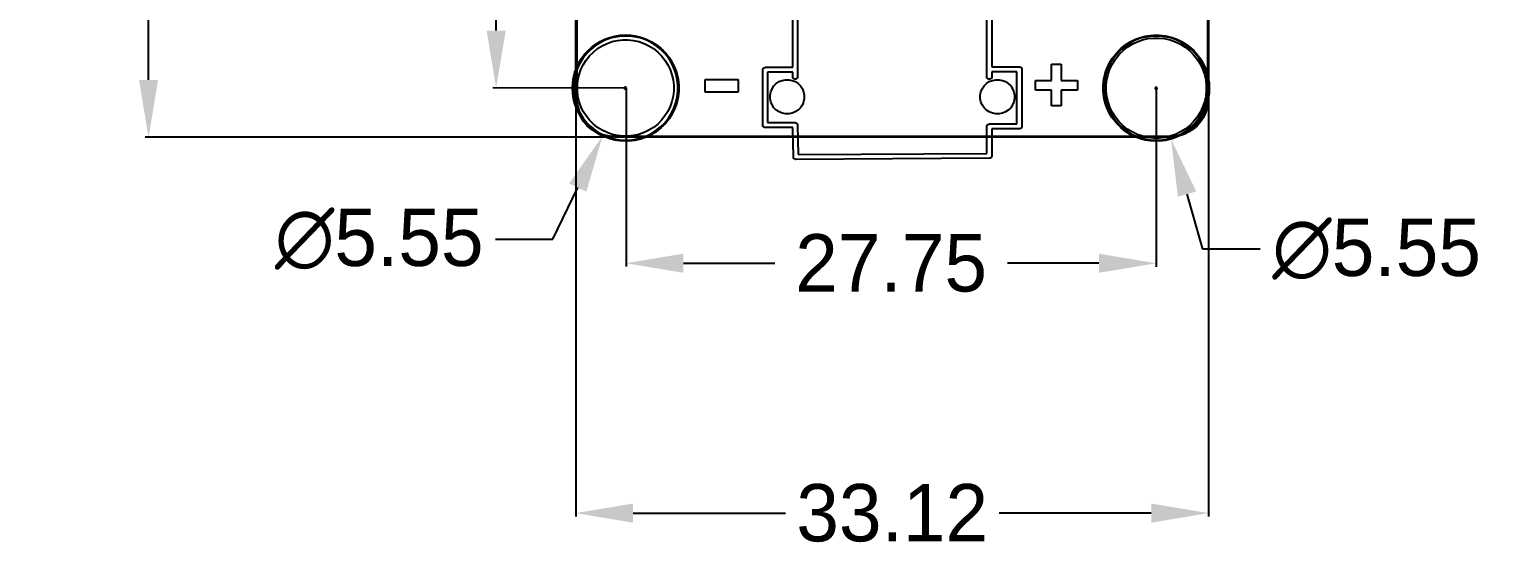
# Model space of a CAD drawing. Extents: x 99 to 187, y -188 to -32.
# Drawn here: x 98.6 to 175.1, y -187.9 to -160.6 of the extents above; entities that cross this region are included whole.
import ezdxf

# ---------------------------------------------------------------- set-up
doc = ezdxf.new("R2010")
doc.units = 0
doc.layers.get('0').update_dxf_attribs({"linetype": 'CONTINUOUS'})
doc.layers.get('Defpoints').update_dxf_attribs({"linetype": 'CONTINUOUS'})
doc.layers.add('BLACK', color=7, linetype='CONTINUOUS')
doc.dimstyles.get("Standard").update_dxf_attribs({"dimtxt": 3, "dimasz": 3, "dimexe": 0.18, "dimexo": 0.0625, "dimgap": 0.09, "dimtad": 0, "dimtih": 1, "dimtoh": 1, "dimzin": 0, "dimdsep": 46, "dimtxsty": 'Standard', "dimcen": 0.09, "dimclrd": 3, "dimclre": 3, "dimclrt": 3, "dimadec": 0, "dimazin": 0, "dimtfac": 1, "dimtofl": 0, "dimtmove": 0, "dimatfit": 3, "dimfxl": 1, "dimtolj": 1, "dimtzin": 0, "dimarcsym": 0})

# ---------------------------------------------------------------- blocks, each defined once
blk = doc.blocks.new('*D5')
at = {"color": 3, "linetype": 'Continuous', "lineweight": -2}
for p, q in [((157.472, -163.67), (157.652, -163.67)), ((157.562, -163.76), (157.562, -163.58)), ((160.008, -172.097), (159.172, -169.216)), ((163.008, -172.097), (160.008, -172.097))]:
    blk.add_line(p, q, dxfattribs=at)
at = {"color": 3, "linetype": 'Continuous'}
blk.add_solid([(159.652, -169.077), (158.692, -169.355), (158.336, -166.335)], dxfattribs=at)
at = {"layer": 'Defpoints', "color": 0, "linetype": 'Continuous'}
for p in [(156.788, -161.005), (158.336, -166.335)]:
    blk.add_point(p, dxfattribs=at)
at = {"color": 3, "linetype": 'Continuous', "insert": (169.098, -172.097), "char_height": 3, "attachment_point": 5}
blk.add_mtext('\\A1;∅5.55', dxfattribs=at)
blk = doc.blocks.new('*D6')
at = {"color": 3, "linetype": 'Continuous', "lineweight": -2}
for p, q in [((129.698, -163.667), (129.878, -163.667)), ((129.788, -163.757), (129.788, -163.577)), ((125.987, -171.577), (127.286, -168.873)), ((122.987, -171.577), (125.987, -171.577))]:
    blk.add_line(p, q, dxfattribs=at)
at = {"color": 3, "linetype": 'Continuous'}
blk.add_solid([(126.836, -168.657), (127.737, -169.09), (128.586, -166.169)], dxfattribs=at)
at = {"layer": 'Defpoints', "color": 0, "linetype": 'Continuous'}
for p in [(130.99, -161.164), (128.586, -166.169)]:
    blk.add_point(p, dxfattribs=at)
at = {"color": 3, "linetype": 'Continuous', "insert": (116.897, -171.577), "char_height": 3, "attachment_point": 5}
blk.add_mtext('\\A1;∅5.55', dxfattribs=at)
blk = doc.blocks.new('*D7')
at = {"color": 3, "linetype": 'Continuous', "lineweight": -2}
for p, q in [((129.814, -163.729), (129.813, -173.013)), ((157.562, -163.732), (157.561, -173.016)), ((132.813, -172.833), (137.597, -172.833)), ((154.561, -172.835), (149.777, -172.835))]:
    blk.add_line(p, q, dxfattribs=at)
at = {"color": 3, "linetype": 'Continuous'}
for points in [[(132.813, -172.333), (132.813, -173.333), (129.813, -172.833)], [(154.561, -172.335), (154.561, -173.335), (157.561, -172.836)]]:
    blk.add_solid(points, dxfattribs=at)
at = {"layer": 'Defpoints', "color": 0, "linetype": 'Continuous'}
for p in [(129.814, -163.667), (157.562, -163.67), (157.561, -172.836)]:
    blk.add_point(p, dxfattribs=at)
at = {"color": 3, "linetype": 'Continuous', "insert": (143.687, -172.834), "char_height": 3, "attachment_point": 5}
blk.add_mtext('\\A1;27.75', dxfattribs=at)
blk = doc.blocks.new('*D8')
at = {"color": 3, "linetype": 'Continuous', "lineweight": -2}
for p, q in [((127.183, -164.248), (127.183, -186.088)), ((160.304, -164.248), (160.304, -186.088)), ((130.183, -185.908), (138.153, -185.908)), ((157.304, -185.908), (149.333, -185.908))]:
    blk.add_line(p, q, dxfattribs=at)
at = {"color": 3, "linetype": 'Continuous'}
for points in [[(130.183, -185.408), (130.183, -186.408), (127.183, -185.908)], [(157.304, -185.408), (157.304, -186.408), (160.304, -185.908)]]:
    blk.add_solid(points, dxfattribs=at)
at = {"layer": 'Defpoints', "color": 0, "linetype": 'Continuous'}
for p in [(127.183, -164.186), (160.304, -164.186), (160.304, -185.908)]:
    blk.add_point(p, dxfattribs=at)
at = {"color": 3, "linetype": 'Continuous', "insert": (143.743, -185.908), "char_height": 3, "attachment_point": 5}
blk.add_mtext('\\A1;33.12', dxfattribs=at)
blk = doc.blocks.new('*D9')
at = {"color": 3, "linetype": 'Continuous', "lineweight": -2}
for p, q in [((129.184, -49.578), (104.649, -49.577)), ((104.829, -52.577), (104.826, -107.356)), ((104.822, -163.241), (104.826, -110.536)), ((129.177, -166.243), (104.642, -166.241))]:
    blk.add_line(p, q, dxfattribs=at)
at = {"color": 3, "linetype": 'Continuous'}
for points in [[(104.329, -52.577), (105.329, -52.577), (104.829, -49.577)], [(104.322, -163.241), (105.322, -163.241), (104.822, -166.241)]]:
    blk.add_solid(points, dxfattribs=at)
at = {"layer": 'Defpoints', "color": 0, "linetype": 'Continuous'}
for p in [(104.829, -49.577), (129.247, -49.578), (129.24, -166.243)]:
    blk.add_point(p, dxfattribs=at)
at = {"color": 3, "linetype": 'Continuous', "insert": (104.826, -108.946), "char_height": 3, "attachment_point": 5}
blk.add_mtext('\\A1;116.66', dxfattribs=at)
blk = doc.blocks.new('*D10')
at = {"color": 3, "linetype": 'Continuous', "lineweight": -2}
for p, q in [((129.781, -52.266), (122.89, -52.262)), ((123.068, -55.262), (123.042, -106.373)), ((123.015, -160.663), (123.041, -109.553)), ((129.725, -163.667), (122.834, -163.663))]:
    blk.add_line(p, q, dxfattribs=at)
at = {"color": 3, "linetype": 'Continuous'}
for points in [[(122.568, -55.262), (123.568, -55.262), (123.07, -52.262)], [(122.515, -160.663), (123.515, -160.664), (123.014, -163.663)]]:
    blk.add_solid(points, dxfattribs=at)
at = {"layer": 'Defpoints', "color": 0, "linetype": 'Continuous'}
for p in [(129.844, -52.266), (123.014, -163.663), (129.788, -163.667)]:
    blk.add_point(p, dxfattribs=at)
at = {"color": 3, "linetype": 'Continuous', "insert": (123.042, -107.963), "char_height": 3, "attachment_point": 5}
blk.add_mtext('\\A1;111.40', dxfattribs=at)

msp = doc.modelspace()

# ---------------------------------------------------------------- linework, layer by layer
at = {"linetype": 'Continuous'}
for centre, radius in [((129.787833, -163.6668), 2.776172), ((157.562033, -163.67), 2.775)]:
    msp.add_circle(centre, radius, dxfattribs=at)
at = {"layer": 'BLACK', "linetype": 'Continuous'}
for p, q in [((127.182833, -164.185565), (127.184033, -158.111995)), ((127.234033, -158.112005), (127.232833, -164.185575)), ((160.253633, -164.185565), (160.254833, -158.111995)), ((160.304833, -158.112005), (160.303633, -164.18557)), ((138.5396, -162.58268), (138.5396, -159.07818)), ((138.7936, -159.07818), (138.7936, -163.07518)), ((148.6996, -163.07518), (148.6996, -159.07818)), ((148.9536, -159.07818), (148.9536, -162.55768)), ((127.950721, -161.600843), (128.19402, -161.406819)), ((128.220469, -161.444095), (127.981177, -161.634923)), ((128.19402, -161.406819), (128.457513, -161.241255)), ((128.479622, -161.281258), (128.220469, -161.444095)), ((128.325731, -161.606161), (128.565643, -161.455414)), ((128.457513, -161.241255), (128.737886, -161.106234)), ((128.755377, -161.148461), (128.479622, -161.281258)), ((128.565643, -161.455414), (128.820925, -161.332477)), ((128.737886, -161.106234), (129.031614, -161.003454)), ((129.044267, -161.047374), (128.755377, -161.148461)), ((128.820925, -161.332477), (129.088366, -161.238895)), ((129.031614, -161.003454), (129.335003, -160.934208)), ((129.342659, -160.979268), (129.044267, -161.047374)), ((129.088366, -161.238895), (129.364603, -161.175846)), ((129.335003, -160.934208), (129.644238, -160.899366)), ((129.6468, -160.945), (129.342659, -160.979268)), ((129.364603, -161.175846), (129.646162, -161.144122)), ((129.644238, -160.899366), (129.955428, -160.899366)), ((129.646162, -161.144122), (129.929504, -161.144122)), ((129.952866, -160.945), (129.6468, -160.945)), ((129.929504, -161.144122), (130.211063, -161.175846)), ((130.257007, -160.979268), (129.952866, -160.945)), ((129.955428, -160.899366), (130.264663, -160.934208)), ((130.211063, -161.175846), (130.4873, -161.238895)), ((130.555399, -161.047374), (130.257007, -160.979268)), ((130.264663, -160.934208), (130.568052, -161.003454)), ((130.4873, -161.238895), (130.754741, -161.332477)), ((130.844289, -161.148461), (130.555399, -161.047374)), ((130.568052, -161.003454), (130.86178, -161.106234)), ((130.754741, -161.332477), (131.010023, -161.455414)), ((131.120044, -161.281258), (130.844289, -161.148461)), ((130.86178, -161.106234), (131.142153, -161.241255)), ((131.010023, -161.455414), (131.249935, -161.606161)), ((131.379197, -161.444095), (131.120044, -161.281258)), ((131.142153, -161.241255), (131.405646, -161.406819)), ((131.618489, -161.634923), (131.379197, -161.444095)), ((131.405646, -161.406819), (131.648945, -161.600843)), ((155.712921, -161.600843), (155.95622, -161.406819)), ((155.982669, -161.444095), (155.743377, -161.634923)), ((155.95622, -161.406819), (156.219713, -161.241255)), ((156.241822, -161.281258), (155.982669, -161.444095)), ((156.043396, -161.529682), (156.292585, -161.373107)), ((156.219713, -161.241255), (156.500086, -161.106234)), ((156.517577, -161.148461), (156.241822, -161.281258)), ((156.292585, -161.373107), (156.557737, -161.245416)), ((156.500086, -161.106234), (156.793814, -161.003454)), ((156.806467, -161.047374), (156.517577, -161.148461)), ((156.557737, -161.245416), (156.835519, -161.148216)), ((156.793814, -161.003454), (157.097203, -160.934208)), ((157.104859, -160.979268), (156.806467, -161.047374)), ((156.835519, -161.148216), (157.122438, -161.082728)), ((157.097203, -160.934208), (157.406438, -160.899366)), ((157.409, -160.945), (157.104859, -160.979268)), ((157.122438, -161.082728), (157.414884, -161.049778)), ((157.406438, -160.899366), (157.717628, -160.899366)), ((157.715066, -160.945), (157.409, -160.945)), ((157.414884, -161.049778), (157.709182, -161.049778)), ((157.709182, -161.049778), (158.001628, -161.082728)), ((158.019207, -160.979268), (157.715066, -160.945)), ((157.717628, -160.899366), (158.026863, -160.934208)), ((158.001628, -161.082728), (158.288547, -161.148216)), ((158.317599, -161.047374), (158.019207, -160.979268)), ((158.026863, -160.934208), (158.330252, -161.003454)), ((158.288547, -161.148216), (158.566329, -161.245416)), ((158.606489, -161.148461), (158.317599, -161.047374)), ((158.330252, -161.003454), (158.62398, -161.106234)), ((158.566329, -161.245416), (158.831481, -161.373107)), ((158.882244, -161.281258), (158.606489, -161.148461)), ((158.62398, -161.106234), (158.904353, -161.241255)), ((158.831481, -161.373107), (159.08067, -161.529682)), ((159.141397, -161.444095), (158.882244, -161.281258)), ((158.904353, -161.241255), (159.167846, -161.406819)), ((159.380689, -161.634923), (159.141397, -161.444095)), ((159.167846, -161.406819), (159.411145, -161.600843)), ((127.371088, -162.32768), (127.536652, -162.064187)), ((127.573928, -162.090636), (127.411091, -162.349789)), ((127.536652, -162.064187), (127.730676, -161.820888)), ((127.764756, -161.851344), (127.573928, -162.090636)), ((127.576447, -162.44461), (127.727194, -162.204698)), ((127.727194, -162.204698), (127.903854, -161.983173)), ((127.730676, -161.820888), (127.950721, -161.600843)), ((127.981177, -161.634923), (127.764756, -161.851344)), ((127.903854, -161.983173), (128.104206, -161.782821)), ((128.104206, -161.782821), (128.325731, -161.606161)), ((131.249935, -161.606161), (131.47146, -161.782821)), ((131.47146, -161.782821), (131.671812, -161.983173)), ((131.83491, -161.851344), (131.618489, -161.634923)), ((131.648945, -161.600843), (131.86899, -161.820888)), ((131.671812, -161.983173), (131.848472, -162.204698)), ((132.025738, -162.090636), (131.83491, -161.851344)), ((131.848472, -162.204698), (131.999219, -162.44461)), ((131.86899, -161.820888), (132.063014, -162.064187)), ((132.188575, -162.349789), (132.025738, -162.090636)), ((132.063014, -162.064187), (132.228578, -162.32768)), ((155.133288, -162.32768), (155.298852, -162.064187)), ((155.336128, -162.090636), (155.173291, -162.349789)), ((155.26514, -162.400552), (155.421715, -162.151363)), ((155.298852, -162.064187), (155.492876, -161.820888)), ((155.526956, -161.851344), (155.336128, -162.090636)), ((155.421715, -162.151363), (155.605206, -161.921273)), ((155.492876, -161.820888), (155.712921, -161.600843)), ((155.743377, -161.634923), (155.526956, -161.851344)), ((155.605206, -161.921273), (155.813306, -161.713173)), ((155.813306, -161.713173), (156.043396, -161.529682)), ((159.08067, -161.529682), (159.31076, -161.713173)), ((159.31076, -161.713173), (159.51886, -161.921273)), ((159.59711, -161.851344), (159.380689, -161.634923)), ((159.411145, -161.600843), (159.63119, -161.820888)), ((159.51886, -161.921273), (159.702351, -162.151363)), ((159.787938, -162.090636), (159.59711, -161.851344)), ((159.63119, -161.820888), (159.825214, -162.064187)), ((159.702351, -162.151363), (159.858926, -162.400552)), ((159.950775, -162.349789), (159.787938, -162.090636)), ((159.825214, -162.064187), (159.990778, -162.32768)), ((127.064041, -163.20517), (127.133287, -162.901781)), ((127.177207, -162.914434), (127.109101, -163.212826)), ((127.133287, -162.901781), (127.236067, -162.608053)), ((127.278294, -162.625544), (127.177207, -162.914434)), ((127.236067, -162.608053), (127.371088, -162.32768)), ((127.411091, -162.349789), (127.278294, -162.625544)), ((127.296879, -163.24357), (127.359928, -162.967333)), ((127.359928, -162.967333), (127.45351, -162.699892)), ((127.45351, -162.699892), (127.576447, -162.44461)), ((131.999219, -162.44461), (132.122156, -162.699892)), ((132.122156, -162.699892), (132.215738, -162.967333)), ((132.321372, -162.625544), (132.188575, -162.349789)), ((132.215738, -162.967333), (132.278787, -163.24357)), ((132.228578, -162.32768), (132.363599, -162.608053)), ((132.422459, -162.914434), (132.321372, -162.625544)), ((132.363599, -162.608053), (132.466379, -162.901781)), ((132.490565, -163.212826), (132.422459, -162.914434)), ((132.466379, -162.901781), (132.535625, -163.20517)), ((136.9696, -162.70968), (136.97204, -162.684904)), ((136.9696, -165.60568), (136.9696, -162.70968)), ((136.97204, -162.684904), (136.991003, -162.639123)), ((136.991003, -162.639123), (137.026043, -162.604083)), ((137.026043, -162.604083), (137.071824, -162.58512)), ((137.071824, -162.58512), (137.0966, -162.58268)), ((137.0966, -162.58268), (138.5396, -162.58268)), ((138.5396, -162.83668), (137.2236, -162.83668)), ((137.2236, -162.83668), (137.2236, -165.47868)), ((138.5396, -163.07518), (138.5396, -162.83668)), ((148.9536, -162.55768), (150.3966, -162.55768)), ((150.2696, -162.81168), (148.9536, -162.81168)), ((148.9536, -162.81168), (148.9536, -163.07518)), ((150.2696, -165.54818), (150.2696, -162.81168)), ((150.3966, -162.55768), (150.421376, -162.56012)), ((150.421376, -162.56012), (150.467157, -162.579083)), ((150.467157, -162.579083), (150.502197, -162.614123)), ((150.502197, -162.614123), (150.52116, -162.659904)), ((150.52116, -162.659904), (150.5236, -162.68468)), ((150.5236, -162.68468), (150.5236, -165.67518)), ((152.084542, -163.268234), (152.084542, -162.424131)), ((152.084542, -162.424131), (152.58866, -162.424131)), ((152.58866, -162.424131), (152.58866, -163.268234)), ((154.826241, -163.20517), (154.895487, -162.901781)), ((154.939407, -162.914434), (154.871301, -163.212826)), ((154.895487, -162.901781), (154.998267, -162.608053)), ((155.040494, -162.625544), (154.939407, -162.914434)), ((154.974761, -163.230405), (155.040249, -162.943486)), ((154.998267, -162.608053), (155.133288, -162.32768)), ((155.040249, -162.943486), (155.137449, -162.665704)), ((155.173291, -162.349789), (155.040494, -162.625544)), ((155.137449, -162.665704), (155.26514, -162.400552)), ((159.858926, -162.400552), (159.986617, -162.665704)), ((160.083572, -162.625544), (159.950775, -162.349789)), ((159.986617, -162.665704), (160.083817, -162.943486)), ((159.990778, -162.32768), (160.125799, -162.608053)), ((160.184659, -162.914434), (160.083572, -162.625544)), ((160.083817, -162.943486), (160.149305, -163.230405)), ((160.125799, -162.608053), (160.228579, -162.901781)), ((160.252765, -163.212826), (160.184659, -162.914434)), ((160.228579, -162.901781), (160.297825, -163.20517)), ((127.029199, -163.514405), (127.064041, -163.20517)), ((127.029199, -163.516967), (127.029199, -163.514405)), ((127.029199, -163.825595), (127.029199, -163.516967)), ((127.109101, -163.212826), (127.074833, -163.516967)), ((127.074833, -163.516967), (127.074833, -163.823033)), ((127.265155, -163.525129), (127.296879, -163.24357)), ((127.265155, -163.808471), (127.265155, -163.525129)), ((132.278787, -163.24357), (132.310511, -163.525129)), ((132.310511, -163.525129), (132.310511, -163.808471)), ((132.524833, -163.516967), (132.490565, -163.212826)), ((132.524833, -163.823033), (132.524833, -163.516967)), ((132.535625, -163.20517), (132.570467, -163.514405)), ((132.570467, -163.514405), (132.570467, -163.825595)), ((133.955373, -163.877732), (133.955373, -163.221207)), ((133.955373, -163.221207), (135.674842, -163.221207)), ((135.674842, -163.221207), (135.674842, -163.877732)), ((137.385354, -163.863924), (137.452871, -163.700923)), ((137.452871, -163.700923), (137.550891, -163.554226)), ((137.550891, -163.554226), (137.675646, -163.429471)), ((137.675646, -163.429471), (137.822343, -163.331451)), ((137.822343, -163.331451), (137.985344, -163.263934)), ((137.985344, -163.263934), (138.158385, -163.229514)), ((138.158385, -163.229514), (138.334815, -163.229514)), ((138.334815, -163.229514), (138.507856, -163.263934)), ((138.507856, -163.263934), (138.670857, -163.331451)), ((138.54204, -163.099956), (138.5396, -163.07518)), ((138.561003, -163.145737), (138.54204, -163.099956)), ((138.596043, -163.180777), (138.561003, -163.145737)), ((138.641824, -163.19974), (138.596043, -163.180777)), ((138.691376, -163.19974), (138.641824, -163.19974)), ((138.670857, -163.331451), (138.817554, -163.429471)), ((138.737157, -163.180777), (138.691376, -163.19974)), ((138.772197, -163.145737), (138.737157, -163.180777)), ((138.79116, -163.099956), (138.772197, -163.145737)), ((138.7936, -163.07518), (138.79116, -163.099956)), ((138.817554, -163.429471), (138.942309, -163.554226)), ((138.942309, -163.554226), (139.040329, -163.700923)), ((139.040329, -163.700923), (139.107846, -163.863924)), ((148.385354, -163.863924), (148.452871, -163.700923)), ((148.452871, -163.700923), (148.550891, -163.554226)), ((148.550891, -163.554226), (148.675646, -163.429471)), ((148.675646, -163.429471), (148.822343, -163.331451)), ((148.70204, -163.099956), (148.6996, -163.07518)), ((148.721003, -163.145737), (148.70204, -163.099956)), ((148.756043, -163.180777), (148.721003, -163.145737)), ((148.801824, -163.19974), (148.756043, -163.180777)), ((148.851376, -163.19974), (148.801824, -163.19974)), ((148.822343, -163.331451), (148.985344, -163.263934)), ((148.897157, -163.180777), (148.851376, -163.19974)), ((148.932197, -163.145737), (148.897157, -163.180777)), ((148.95116, -163.099956), (148.932197, -163.145737)), ((148.9536, -163.07518), (148.95116, -163.099956)), ((148.985344, -163.263934), (149.158385, -163.229514)), ((149.158385, -163.229514), (149.334815, -163.229514)), ((149.334815, -163.229514), (149.507856, -163.263934)), ((149.507856, -163.263934), (149.670857, -163.331451)), ((149.670857, -163.331451), (149.817554, -163.429471)), ((149.817554, -163.429471), (149.942309, -163.554226)), ((149.942309, -163.554226), (150.040329, -163.700923)), ((150.040329, -163.700923), (150.107846, -163.863924)), ((151.240439, -163.772351), (151.240439, -163.268234)), ((151.240439, -163.268234), (152.084542, -163.268234)), ((152.084542, -163.772351), (151.240439, -163.772351)), ((152.084542, -164.604731), (152.084542, -163.772351)), ((152.58866, -163.268234), (153.432763, -163.268234)), ((153.432763, -163.772351), (152.58866, -163.772351)), ((152.58866, -163.772351), (152.58866, -164.604731)), ((153.432763, -163.268234), (153.432763, -163.772351)), ((154.791399, -163.514405), (154.826241, -163.20517)), ((154.791399, -163.516967), (154.791399, -163.514405)), ((154.791399, -163.825595), (154.791399, -163.516967)), ((154.871301, -163.212826), (154.837033, -163.516967)), ((154.837033, -163.516967), (154.837033, -163.823033)), ((154.941811, -163.522851), (154.974761, -163.230405)), ((154.941811, -163.817149), (154.941811, -163.522851)), ((160.149305, -163.230405), (160.182255, -163.522851)), ((160.182255, -163.522851), (160.182255, -163.817149)), ((160.287033, -163.516967), (160.252765, -163.212826)), ((160.287033, -163.823033), (160.287033, -163.516967)), ((160.297825, -163.20517), (160.332667, -163.514405)), ((160.332667, -163.514405), (160.332667, -163.825595)), ((127.064041, -164.13483), (127.029199, -163.825595)), ((127.133287, -164.438219), (127.064041, -164.13483)), ((127.074833, -163.823033), (127.109101, -164.127174)), ((127.109101, -164.127174), (127.177207, -164.425566)), ((127.236067, -164.731947), (127.133287, -164.438219)), ((127.177207, -164.425566), (127.278294, -164.714456)), ((127.200424, -164.454064), (127.18283, -164.18557)), ((127.18283, -164.18557), (127.182833, -164.18557)), ((127.182833, -164.185568), (127.182833, -164.185565)), ((127.182833, -164.18557), (127.182833, -164.185568)), ((127.252914, -164.717964), (127.200424, -164.454064)), ((127.232833, -164.185575), (127.232829, -164.18559)), ((127.232829, -164.18559), (127.232829, -164.317117)), ((127.232829, -164.317117), (127.267166, -164.577959)), ((127.296879, -164.09003), (127.265155, -163.808471)), ((127.359928, -164.366267), (127.296879, -164.09003)), ((127.45351, -164.633708), (127.359928, -164.366267)), ((132.215738, -164.366267), (132.122156, -164.633708)), ((132.278787, -164.09003), (132.215738, -164.366267)), ((132.310511, -163.808471), (132.278787, -164.09003)), ((132.321372, -164.714456), (132.422459, -164.425566)), ((132.466379, -164.438219), (132.363599, -164.731947)), ((132.422459, -164.425566), (132.490565, -164.127174)), ((132.535625, -164.13483), (132.466379, -164.438219)), ((132.490565, -164.127174), (132.524833, -163.823033)), ((132.570467, -163.825595), (132.535625, -164.13483)), ((135.674842, -163.877732), (133.955373, -163.877732)), ((137.350934, -164.036965), (137.385354, -163.863924)), ((137.350934, -164.213395), (137.350934, -164.036965)), ((137.385354, -164.386436), (137.350934, -164.213395)), ((137.452871, -164.549437), (137.385354, -164.386436)), ((137.550891, -164.696134), (137.452871, -164.549437)), ((139.040329, -164.549437), (138.942309, -164.696134)), ((139.107846, -164.386436), (139.040329, -164.549437)), ((139.107846, -163.863924), (139.142266, -164.036965)), ((139.142266, -164.213395), (139.107846, -164.386436)), ((139.142266, -164.036965), (139.142266, -164.213395)), ((148.350934, -164.036965), (148.385354, -163.863924)), ((148.350934, -164.213395), (148.350934, -164.036965)), ((148.385354, -164.386436), (148.350934, -164.213395)), ((148.452871, -164.549437), (148.385354, -164.386436)), ((148.550891, -164.696134), (148.452871, -164.549437)), ((150.040329, -164.549437), (149.942309, -164.696134)), ((150.107846, -164.386436), (150.040329, -164.549437)), ((150.107846, -163.863924), (150.142266, -164.036965)), ((150.142266, -164.213395), (150.107846, -164.386436)), ((150.142266, -164.036965), (150.142266, -164.213395)), ((154.826241, -164.13483), (154.791399, -163.825595)), ((154.895487, -164.438219), (154.826241, -164.13483)), ((154.837033, -163.823033), (154.871301, -164.127174)), ((154.871301, -164.127174), (154.939407, -164.425566)), ((154.998267, -164.731947), (154.895487, -164.438219)), ((154.939407, -164.425566), (155.040494, -164.714456)), ((154.974761, -164.109595), (154.941811, -163.817149)), ((155.040249, -164.396514), (154.974761, -164.109595)), ((155.137449, -164.674296), (155.040249, -164.396514)), ((160.083817, -164.396514), (159.986617, -164.674296)), ((160.083572, -164.714456), (160.184659, -164.425566)), ((160.149305, -164.109595), (160.083817, -164.396514)), ((160.228579, -164.438219), (160.125799, -164.731947)), ((160.182255, -163.817149), (160.149305, -164.109595)), ((160.184659, -164.425566), (160.252765, -164.127174)), ((160.219281, -164.577948), (160.253628, -164.317113)), ((160.297825, -164.13483), (160.228579, -164.438219)), ((160.286027, -164.454058), (160.233527, -164.717951)), ((160.252765, -164.127174), (160.287033, -163.823033)), ((160.253628, -164.317113), (160.253633, -164.185569)), ((160.253633, -164.185567), (160.253633, -164.185565)), ((160.253633, -164.185569), (160.253633, -164.185567)), ((160.303633, -164.185571), (160.286027, -164.454058)), ((160.332667, -163.825595), (160.297825, -164.13483)), ((160.303633, -164.18557), (160.303633, -164.185571)), ((127.371088, -165.01232), (127.236067, -164.731947)), ((127.339402, -164.972755), (127.252914, -164.717964)), ((127.267166, -164.577959), (127.335257, -164.832088)), ((127.278294, -164.714456), (127.411091, -164.990211)), ((127.335257, -164.832088), (127.435936, -165.075154)), ((127.458407, -165.214077), (127.339402, -164.972755)), ((127.536652, -165.275813), (127.371088, -165.01232)), ((127.411091, -164.990211), (127.573928, -165.249364)), ((127.435936, -165.075154), (127.567482, -165.303)), ((127.576447, -164.88899), (127.45351, -164.633708)), ((127.607894, -165.437801), (127.458407, -165.214077)), ((127.730676, -165.519112), (127.536652, -165.275813)), ((127.567482, -165.303), (127.727642, -165.511726)), ((127.573928, -165.249364), (127.764756, -165.488656)), ((127.727194, -165.128902), (127.576447, -164.88899)), ((127.903854, -165.350427), (127.727194, -165.128902)), ((131.848472, -165.128902), (131.671812, -165.350427)), ((131.83491, -165.488656), (132.025738, -165.249364)), ((131.999219, -164.88899), (131.848472, -165.128902)), ((132.063014, -165.275813), (131.86899, -165.519112)), ((132.122156, -164.633708), (131.999219, -164.88899)), ((132.025738, -165.249364), (132.188575, -164.990211)), ((132.228578, -165.01232), (132.063014, -165.275813)), ((132.188575, -164.990211), (132.321372, -164.714456)), ((132.363599, -164.731947), (132.228578, -165.01232)), ((137.675646, -164.820889), (137.550891, -164.696134)), ((137.822343, -164.918909), (137.675646, -164.820889)), ((137.985344, -164.986426), (137.822343, -164.918909)), ((138.158385, -165.020846), (137.985344, -164.986426)), ((138.334815, -165.020846), (138.158385, -165.020846)), ((138.507856, -164.986426), (138.334815, -165.020846)), ((138.670857, -164.918909), (138.507856, -164.986426)), ((138.817554, -164.820889), (138.670857, -164.918909)), ((138.942309, -164.696134), (138.817554, -164.820889)), ((148.675646, -164.820889), (148.550891, -164.696134)), ((148.822343, -164.918909), (148.675646, -164.820889)), ((148.985344, -164.986426), (148.822343, -164.918909)), ((149.158385, -165.020846), (148.985344, -164.986426)), ((149.334815, -165.020846), (149.158385, -165.020846)), ((149.507856, -164.986426), (149.334815, -165.020846)), ((149.670857, -164.918909), (149.507856, -164.986426)), ((149.817554, -164.820889), (149.670857, -164.918909)), ((149.942309, -164.696134), (149.817554, -164.820889)), ((152.58866, -164.604731), (152.084542, -164.604731)), ((155.133288, -165.01232), (154.998267, -164.731947)), ((155.040494, -164.714456), (155.173291, -164.990211)), ((155.298852, -165.275813), (155.133288, -165.01232)), ((155.26514, -164.939448), (155.137449, -164.674296)), ((155.173291, -164.990211), (155.336128, -165.249364)), ((155.421715, -165.188637), (155.26514, -164.939448)), ((155.492876, -165.519112), (155.298852, -165.275813)), ((155.336128, -165.249364), (155.526956, -165.488656)), ((155.605206, -165.418727), (155.421715, -165.188637)), ((159.702351, -165.188637), (159.51886, -165.418727)), ((159.59711, -165.488656), (159.787938, -165.249364)), ((159.825214, -165.275813), (159.63119, -165.519112)), ((159.858926, -164.939448), (159.702351, -165.188637)), ((159.75879, -165.511685), (159.91895, -165.302966)), ((159.787938, -165.249364), (159.950775, -164.990211)), ((159.990778, -165.01232), (159.825214, -165.275813)), ((159.986617, -164.674296), (159.858926, -164.939448)), ((160.028025, -165.214048), (159.878537, -165.437764)), ((159.91895, -165.302966), (160.050498, -165.075128)), ((159.950775, -164.990211), (160.083572, -164.714456)), ((160.125799, -164.731947), (159.990778, -165.01232)), ((160.147034, -164.972734), (160.028025, -165.214048)), ((160.050498, -165.075128), (160.151182, -164.832069)), ((160.233527, -164.717951), (160.147034, -164.972734)), ((160.151182, -164.832069), (160.219281, -164.577948)), ((127.785304, -165.640099), (127.607894, -165.437801)), ((127.727642, -165.511726), (127.913677, -165.69776)), ((127.950721, -165.739157), (127.730676, -165.519112)), ((127.764756, -165.488656), (127.981177, -165.705077)), ((127.987601, -165.817508), (127.785304, -165.640099)), ((128.104206, -165.550779), (127.903854, -165.350427)), ((127.913677, -165.69776), (128.122403, -165.85792)), ((128.19402, -165.933181), (127.950721, -165.739157)), ((127.981177, -165.705077), (128.220469, -165.895905)), ((128.211326, -165.966994), (127.987601, -165.817508)), ((128.325731, -165.727439), (128.104206, -165.550779)), ((128.122403, -165.85792), (128.350248, -165.989465)), ((128.457513, -166.098745), (128.19402, -165.933181)), ((128.452648, -166.085999), (128.211326, -165.966994)), ((128.220469, -165.895905), (128.479622, -166.058742)), ((128.565643, -165.878186), (128.325731, -165.727439)), ((128.350248, -165.989465), (128.593315, -166.090144)), ((128.707439, -166.172486), (128.452648, -166.085999)), ((128.479622, -166.058742), (128.755377, -166.191539)), ((128.820925, -166.001123), (128.565643, -165.878186)), ((128.593315, -166.090144), (128.847444, -166.158235)), ((129.088366, -166.094705), (128.820925, -166.001123)), ((129.364603, -166.157754), (129.088366, -166.094705)), ((130.4873, -166.094705), (130.211063, -166.157754)), ((130.754741, -166.001123), (130.4873, -166.094705)), ((131.010023, -165.878186), (130.754741, -166.001123)), ((130.844289, -166.191539), (131.120044, -166.058742)), ((131.249935, -165.727439), (131.010023, -165.878186)), ((131.120044, -166.058742), (131.379197, -165.895905)), ((131.405646, -165.933181), (131.142153, -166.098745)), ((131.47146, -165.550779), (131.249935, -165.727439)), ((131.379197, -165.895905), (131.618489, -165.705077)), ((131.648945, -165.739157), (131.405646, -165.933181)), ((131.671812, -165.350427), (131.47146, -165.550779)), ((131.618489, -165.705077), (131.83491, -165.488656)), ((131.86899, -165.519112), (131.648945, -165.739157)), ((136.97204, -165.630456), (136.9696, -165.60568)), ((136.991003, -165.676237), (136.97204, -165.630456)), ((137.026043, -165.711277), (136.991003, -165.676237)), ((137.071824, -165.73024), (137.026043, -165.711277)), ((137.0966, -165.73268), (137.071824, -165.73024)), ((138.541891, -165.73268), (137.0966, -165.73268)), ((137.2236, -165.47868), (138.6666, -165.47868)), ((138.570121, -167.277001), (138.541891, -165.73268)), ((138.6666, -165.47868), (138.691376, -165.48112)), ((138.691376, -165.48112), (138.737157, -165.500083)), ((138.737157, -165.500083), (138.767798, -165.530724)), ((138.767798, -165.530724), (138.77089, -165.533705)), ((138.77089, -165.533705), (138.770975, -165.533901)), ((138.770975, -165.533901), (138.772197, -165.535123)), ((138.772197, -165.535123), (138.785432, -165.567076)), ((138.785432, -165.567076), (138.790686, -165.579132)), ((138.790686, -165.579132), (138.790788, -165.580006)), ((138.790788, -165.580006), (138.79116, -165.580904)), ((138.79116, -165.580904), (138.79116, -165.583183)), ((138.79116, -165.583183), (138.793579, -165.603859)), ((138.793579, -165.603859), (138.821786, -167.146957)), ((148.6996, -165.67468), (148.70204, -165.649904)), ((148.6996, -167.089911), (148.6996, -165.67468)), ((148.70204, -165.649904), (148.721003, -165.604123)), ((148.721003, -165.604123), (148.756043, -165.569083)), ((148.756043, -165.569083), (148.801824, -165.55012)), ((148.801824, -165.55012), (148.806901, -165.55012)), ((148.806901, -165.55012), (148.8266, -165.54818)), ((148.8266, -165.54818), (150.2696, -165.54818)), ((150.3966, -165.80218), (148.9536, -165.80218)), ((148.9536, -165.80218), (148.9536, -167.21618)), ((150.421376, -165.79974), (150.3966, -165.80218)), ((150.467157, -165.780777), (150.421376, -165.79974)), ((150.502197, -165.745737), (150.467157, -165.780777)), ((150.52116, -165.699956), (150.502197, -165.745737)), ((150.5236, -165.67518), (150.52116, -165.699956)), ((155.712921, -165.739157), (155.492876, -165.519112)), ((155.526956, -165.488656), (155.743377, -165.705077)), ((155.813306, -165.626827), (155.605206, -165.418727)), ((155.95622, -165.933181), (155.712921, -165.739157)), ((155.743377, -165.705077), (155.982669, -165.895905)), ((156.043396, -165.810318), (155.813306, -165.626827)), ((156.219713, -166.098745), (155.95622, -165.933181)), ((155.982669, -165.895905), (156.241822, -166.058742)), ((156.292585, -165.966893), (156.043396, -165.810318)), ((156.241822, -166.058742), (156.517577, -166.191539)), ((156.557737, -166.094584), (156.292585, -165.966893)), ((156.835519, -166.191784), (156.557737, -166.094584)), ((158.566329, -166.094584), (158.288547, -166.191784)), ((158.831481, -165.966893), (158.566329, -166.094584)), ((158.606489, -166.191539), (158.882244, -166.058742)), ((158.639012, -166.158188), (158.893135, -166.090094)), ((159.033799, -166.085948), (158.779015, -166.172437)), ((159.08067, -165.810318), (158.831481, -165.966893)), ((158.882244, -166.058742), (159.141397, -165.895905)), ((158.893135, -166.090094), (159.136195, -165.989414)), ((159.167846, -165.933181), (158.904353, -166.098745)), ((159.275115, -165.966944), (159.033799, -166.085948)), ((159.31076, -165.626827), (159.08067, -165.810318)), ((159.136195, -165.989414), (159.364035, -165.85787)), ((159.141397, -165.895905), (159.380689, -165.705077)), ((159.411145, -165.739157), (159.167846, -165.933181)), ((159.498834, -165.81746), (159.275115, -165.966944)), ((159.51886, -165.418727), (159.31076, -165.626827)), ((159.364035, -165.85787), (159.572757, -165.697714)), ((159.380689, -165.705077), (159.59711, -165.488656)), ((159.63119, -165.519112), (159.411145, -165.739157)), ((159.701129, -165.640055), (159.498834, -165.81746)), ((159.572757, -165.697714), (159.75879, -165.511685)), ((159.878537, -165.437764), (159.701129, -165.640055)), ((128.737886, -166.233766), (128.457513, -166.098745)), ((128.971339, -166.224976), (128.707439, -166.172486)), ((129.031614, -166.336546), (128.737886, -166.233766)), ((128.755377, -166.191539), (129.044267, -166.292626)), ((128.847444, -166.158235), (129.108286, -166.192572)), ((129.239833, -166.24257), (128.971339, -166.224976)), ((129.335003, -166.405792), (129.031614, -166.336546)), ((129.044267, -166.292626), (129.342659, -166.360732)), ((129.108286, -166.192572), (129.239833, -166.19257)), ((129.239833, -166.19257), (158.246633, -166.19257)), ((158.246633, -166.24257), (129.239833, -166.24257)), ((129.342659, -166.360732), (129.6468, -166.395)), ((129.646162, -166.189478), (129.364603, -166.157754)), ((129.929504, -166.189478), (129.646162, -166.189478)), ((129.6468, -166.395), (129.952866, -166.395)), ((130.211063, -166.157754), (129.929504, -166.189478)), ((129.952866, -166.395), (130.257007, -166.360732)), ((130.264663, -166.405792), (129.955428, -166.440634)), ((130.257007, -166.360732), (130.555399, -166.292626)), ((130.568052, -166.336546), (130.264663, -166.405792)), ((130.555399, -166.292626), (130.844289, -166.191539)), ((130.86178, -166.233766), (130.568052, -166.336546)), ((131.142153, -166.098745), (130.86178, -166.233766)), ((156.500086, -166.233766), (156.219713, -166.098745)), ((156.793814, -166.336546), (156.500086, -166.233766)), ((156.517577, -166.191539), (156.806467, -166.292626)), ((157.097203, -166.405792), (156.793814, -166.336546)), ((156.806467, -166.292626), (157.104859, -166.360732)), ((157.122438, -166.257272), (156.835519, -166.191784)), ((157.104859, -166.360732), (157.409, -166.395)), ((157.414884, -166.290222), (157.122438, -166.257272)), ((157.409, -166.395), (157.715066, -166.395)), ((157.709182, -166.290222), (157.414884, -166.290222)), ((158.001628, -166.257272), (157.709182, -166.290222)), ((157.715066, -166.395), (158.019207, -166.360732)), ((158.026863, -166.405792), (157.717628, -166.440634)), ((158.288547, -166.191784), (158.001628, -166.257272)), ((158.019207, -166.360732), (158.317599, -166.292626)), ((158.330252, -166.336546), (158.026863, -166.405792)), ((158.246633, -166.192533), (158.378176, -166.192531)), ((158.246633, -166.19257), (158.246633, -166.192533)), ((158.24691, -166.242514), (158.246633, -166.24257)), ((158.515121, -166.224932), (158.24691, -166.242514)), ((158.317599, -166.292626), (158.606489, -166.191539)), ((158.62398, -166.233766), (158.330252, -166.336546)), ((158.378176, -166.192531), (158.639012, -166.158188)), ((158.779015, -166.172437), (158.515121, -166.224932)), ((158.904353, -166.098745), (158.62398, -166.233766)), ((138.572677, -167.298851), (138.570121, -167.277001)), ((138.572685, -167.300175), (138.572677, -167.298851)), ((138.572888, -167.300659), (138.572685, -167.300175)), ((138.573014, -167.301729), (138.572888, -167.300659)), ((138.582592, -167.323708), (138.573014, -167.301729)), ((138.591912, -167.345846), (138.582592, -167.323708)), ((138.592487, -167.346414), (138.591912, -167.345846)), ((138.59281, -167.347155), (138.592487, -167.346414)), ((138.610066, -167.363791), (138.59281, -167.347155)), ((138.627154, -167.380683), (138.610066, -167.363791)), ((138.627903, -167.380988), (138.627154, -167.380683)), ((138.628485, -167.381549), (138.627903, -167.380988)), ((138.650808, -167.390321), (138.628485, -167.381549)), ((138.673044, -167.399381), (138.650808, -167.390321)), ((138.674117, -167.39948), (138.673044, -167.399381)), ((138.674605, -167.399672), (138.674117, -167.39948)), ((138.675924, -167.399647), (138.674605, -167.399672)), ((138.697833, -167.401678), (138.675924, -167.399647)), ((148.827334, -167.343178), (138.697833, -167.401678)), ((138.821786, -167.146957), (148.6996, -167.089911)), ((148.850705, -167.34074), (148.827334, -167.343178)), ((148.851376, -167.34074), (148.850705, -167.34074)), ((148.851601, -167.340646), (148.851376, -167.34074)), ((148.852095, -167.340595), (148.851601, -167.340646)), ((148.87464, -167.331103), (148.852095, -167.340595)), ((148.897157, -167.321777), (148.87464, -167.331103)), ((148.89742, -167.321513), (148.897157, -167.321777)), ((148.897766, -167.321368), (148.89742, -167.321513)), ((148.914969, -167.303964), (148.897766, -167.321368)), ((148.932197, -167.286737), (148.914969, -167.303964)), ((148.932339, -167.286392), (148.932197, -167.286737)), ((148.932603, -167.286126), (148.932339, -167.286392)), ((148.941821, -167.2635), (148.932603, -167.286126)), ((148.95116, -167.240956), (148.941821, -167.2635)), ((148.951208, -167.240462), (148.95116, -167.240956)), ((148.951301, -167.240236), (148.951208, -167.240462)), ((148.9536, -167.21618), (148.951297, -167.239563)), ((148.951297, -167.239563), (148.951301, -167.240236))]:
    msp.add_line(p, q, dxfattribs=at)

# ---------------------------------------------------------------- dimensions: what is measured, and where the dimension line sits
at = {"linetype": 'Continuous'}
dim = msp.add_linear_dim(base=(104.829222, -49.576745), p1=(129.239833, -166.24257), p2=(129.246783, -49.5782), angle=89.99658674, dimstyle='Standard', dxfattribs=at)
dim.commit()
dim.dimension.update_dxf_attribs({"geometry": '*D9', "text_midpoint": (104.825685, -108.946277), "dimtype": 161})
for p1, p2, distance, picture, middle in [((129.843612, -52.26557), (129.787833, -163.6668), -6.774027, '*D10', (123.041697, -107.962793)), ((129.81374, -163.6668), (157.562033, -163.67), -9.165758, '*D7', (143.686829, -172.834158)), ((127.182833, -164.18557), (160.303633, -164.185571), -21.722592, '*D8', (143.743233, -185.908163))]:
    dim = msp.add_aligned_dim(p1=p1, p2=p2, distance=distance, dimstyle='Standard', dxfattribs=at)
    dim.commit()
    dim.dimension.update_dxf_attribs({"geometry": picture, "text_midpoint": middle})
for p1, p2, picture, middle in [((130.990044, -161.164437), (128.585622, -166.169163), '*D6', (116.897343, -171.577393)), ((156.788495, -161.004993), (158.335571, -166.335007), '*D5', (169.098084, -172.097186))]:
    dim = msp.add_diameter_dim_2p(p1=p1, p2=p2, dimstyle='Standard', dxfattribs=at)
    dim.commit()
    dim.dimension.update_dxf_attribs({"geometry": picture, "text_midpoint": middle, "dimtype": 163})

doc.saveas('drawing.dxf')
